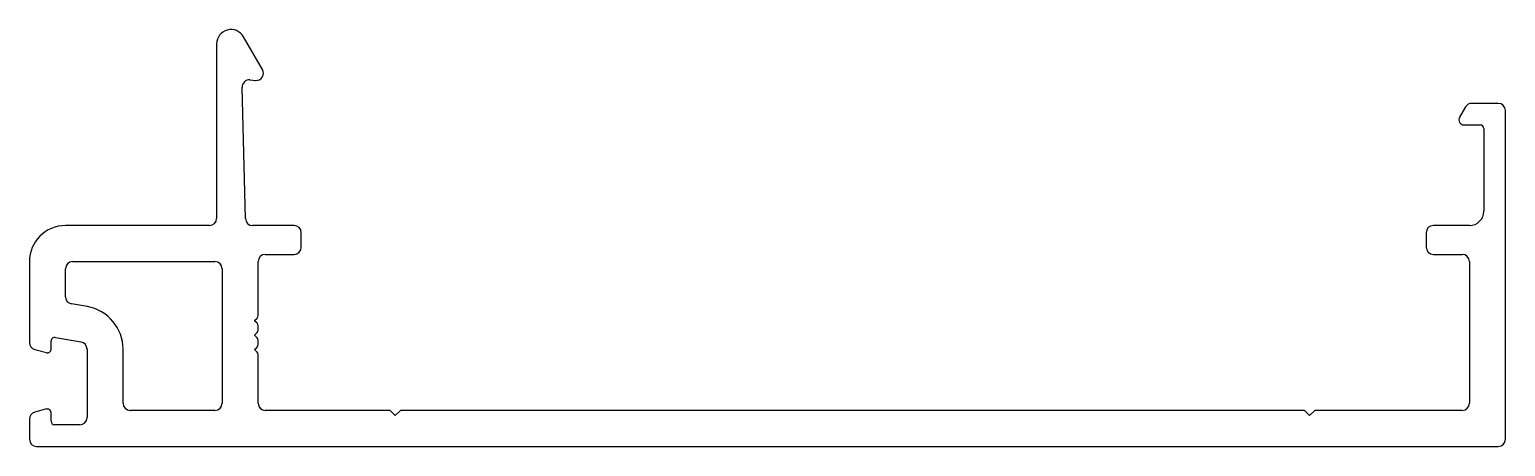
# Model space of a CAD drawing. Extents: x -41 to 61, y 4 to 33.
import ezdxf

# ---------------------------------------------------------------- set-up
doc = ezdxf.new("R2010")
doc.units = 0
doc.layers.get('0').update_dxf_attribs({"linetype": 'CONTINUOUS'})

msp = doc.modelspace()

# ---------------------------------------------------------------- linework, layer by layer
at = {"linetype": 'CONTINUOUS'}
for p, q in [((-25.13, 29.75), (-26.45, 32.03)), ((-28.32, 31.53), (-28.32, 19.43)), ((-26.01, 29.04), (-25.61, 29)), ((-26.32, 19.41), (-26.55, 28.51)), ((58.41, 27.16), (57.99, 26.44)), ((60.68, 27.41), (58.85, 27.41)), ((61.18, 4.1), (61.18, 26.91)), ((58.3, 25.91), (59.43, 25.91)), ((59.68, 25.66), (59.68, 19.93)), ((-28.82, 18.93), (-38.82, 18.93)), ((-22.94, 18.93), (-25.82, 18.93)), ((58.68, 18.93), (56.18, 18.93)), ((-22.44, 17.43), (-22.44, 18.43)), ((55.68, 18.43), (55.68, 17.43)), ((-41.32, 16.43), (-41.32, 10.81)), ((-25.44, 13.43), (-25.44, 16.43)), ((-24.94, 16.93), (-22.94, 16.93)), ((56.18, 16.93), (58.18, 16.93)), ((58.68, 16.43), (58.68, 6.6)), ((-25.44, 12.68), (-25.44, 13.43)), ((-25.68, 12.33), (-25.51, 12.5)), ((-25.51, 12.15), (-25.68, 12.32)), ((-25.68, 11.33), (-25.51, 11.5)), ((-25.51, 11.15), (-25.68, 11.32)), ((-25.44, 11.68), (-25.44, 11.97)), ((-40.94, 10.32), (-40.13, 10.11)), ((-39.82, 10.35), (-39.82, 10.92)), ((-39.52, 11.16), (-37.73, 10.85)), ((-37.32, 10.35), (-37.32, 5.6)), ((-25.68, 10.33), (-25.51, 10.5)), ((-25.51, 10.15), (-25.68, 10.32)), ((-25.44, 10.68), (-25.44, 10.97)), ((-25.44, 9.22), (-25.44, 9.97)), ((-25.44, 6.6), (-25.44, 9.22)), ((-40.13, 6.2), (-40.94, 5.98)), ((-41.32, 5.49), (-41.32, 4.1)), ((-39.82, 5.35), (-39.82, 5.95)), ((-16.27, 6.1), (-24.94, 6.1)), ((-15.92, 5.74), (-16.27, 6.1)), ((-15.56, 6.1), (-15.92, 5.74)), ((47.23, 6.1), (-15.56, 6.1)), ((47.58, 5.74), (47.23, 6.1)), ((47.94, 6.1), (47.58, 5.74)), ((58.18, 6.1), (47.94, 6.1)), ((-37.82, 5.1), (-39.57, 5.1)), ((-40.82, 3.6), (60.68, 3.6))]:
    msp.add_line(p, q, dxfattribs=at)
for p, q in [((-38.32, 16.43), (-28.44, 16.43)), ((-38.82, 13.99), (-38.82, 15.93)), ((-27.94, 15.93), (-27.94, 6.6)), ((-37.29, 13.31), (-38.4, 13.5)), ((-34.82, 6.6), (-34.82, 10.35)), ((-28.44, 6.1), (-34.32, 6.1))]:
    msp.add_line(p, q)
for centre, radius, start, end in [((-27.32, 31.53), 1, 30, 180), ((-25.57, 29.5), 0.5, 265, 30), ((-26.05, 28.54), 0.5, 85, 182.9978), ((58.85, 26.91), 0.5, 90, 150), ((60.68, 26.91), 0.5, 0, 90), ((58.3, 26.26), 0.35, 150, 270), ((59.43, 25.66), 0.25, 0, 90), ((58.68, 19.93), 1, 270, 0), ((-38.82, 16.43), 2.5, 90, 180), ((-28.82, 19.43), 0.5, 270, 0), ((-25.82, 19.43), 0.5, 181.4989, 270), ((-22.94, 18.43), 0.5, 0, 90), ((56.18, 18.43), 0.5, 90, 180), ((-22.94, 17.43), 0.5, 270, 0), ((56.18, 17.43), 0.5, 180, 270), ((-24.94, 16.43), 0.5, 90, 180), ((58.18, 16.43), 0.5, 360, 90), ((-25.68, 12.33), 0.008, 135, 225), ((-25.69, 12.68), 0.25, 315, 360), ((-25.68, 11.33), 0.008, 135, 225), ((-25.69, 11.97), 0.25, 0, 45), ((-25.69, 11.68), 0.25, 315, 0), ((-40.82, 10.81), 0.5, 180, 255), ((-40.07, 10.35), 0.25, 255, 360), ((-39.57, 10.92), 0.25, 80, 180), ((-37.82, 10.35), 0.5, 0, 80), ((-25.68, 10.33), 0.008, 135, 225), ((-25.69, 10.97), 0.25, 0, 45), ((-25.69, 10.68), 0.25, 315, 360), ((-25.69, 9.97), 0.25, 0, 45), ((-40.07, 5.95), 0.25, 0, 105), ((-24.94, 6.6), 0.5, 180, 270), ((58.18, 6.6), 0.5, 270, 360), ((-40.82, 5.49), 0.5, 105, 180), ((-39.57, 5.35), 0.25, 180, 270), ((-37.82, 5.6), 0.5, 270, 0), ((-40.82, 4.1), 0.5, 180, 270), ((60.68, 4.1), 0.5, 270, 0)]:
    msp.add_arc(centre, radius, start, end, dxfattribs=at)
for centre, radius, start, end in [((-38.32, 15.93), 0.5, 90, 180), ((-28.44, 15.93), 0.5, 0, 90), ((-38.32, 13.99), 0.5, 180, 260), ((-37.82, 10.35), 3, 360, 80), ((-34.32, 6.6), 0.5, 180, 270), ((-28.44, 6.6), 0.5, 270, 0)]:
    msp.add_arc(centre, radius, start, end)

doc.saveas('drawing.dxf')
